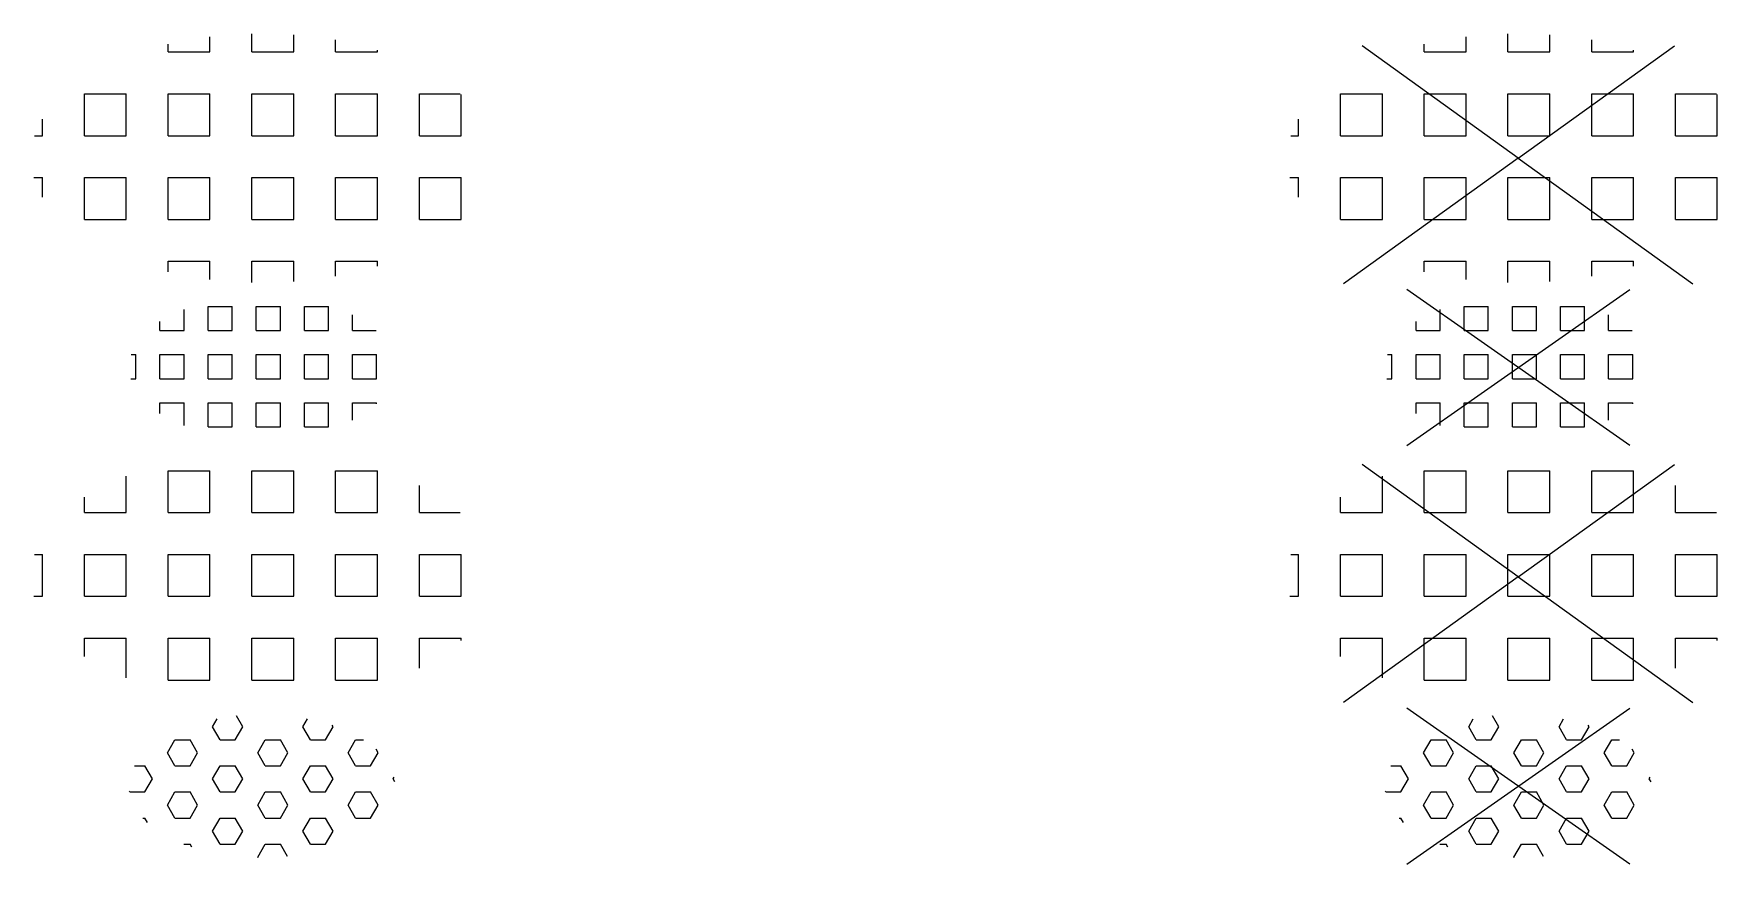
# Model space of a CAD drawing. Header units: metres. Extents: x 3187 to 3249, y 2220 to 2393.
# Drawn here: x 3187.52 to 3195.56, y 2321.55 to 2325.52 of the extents above; entities that cross this region are included whole.
import ezdxf
from ezdxf.enums import TextEntityAlignment as Align

# ---------------------------------------------------------------- set-up
doc = ezdxf.new("R2010")
doc.units = ezdxf.units.M
doc.layers.add('V-WE-VH-OPENVERHARDING_STRAATBAKSTEEN-S', color=90, linetype='Continuous', lineweight=25)
doc.styles.add('NLCS-ISO', font='NLCS-ISO.ttf')

# ---------------------------------------------------------------- blocks, each defined once
blk = doc.blocks.new('SVH-GRASPLAAT_KL-SO')
for p, q in [((-1.183, 1.42), (-1.074, 1.61)), ((-0.465, 1.42), (-0.614, 1.679)), ((-1.004, 1.109), (-1.183, 1.42)), ((-0.644, 1.109), (-0.465, 1.42)), ((0.973, 1.42), (1.082, 1.608)), ((1.153, 1.109), (0.973, 1.42)), ((1.512, 1.109), (1.692, 1.42)), ((1.692, 1.42), (1.671, 1.455)), ((-2.262, 0.797), (-2.082, 1.109)), ((-2.082, 1.109), (-1.722, 1.109)), ((-1.543, 0.797), (-1.722, 1.109)), ((-1.004, 1.109), (-0.644, 1.109)), ((-0.105, 0.797), (0.074, 1.109)), ((0.074, 1.109), (0.434, 1.109)), ((0.613, 0.797), (0.434, 1.109)), ((1.153, 1.109), (1.512, 1.109)), ((2.051, 0.797), (2.231, 1.109)), ((2.231, 1.109), (2.419, 1.109)), ((2.77, 0.797), (2.72, 0.884)), ((-3.046, 0.486), (-2.801, 0.486)), ((-2.621, 0.175), (-2.801, 0.486)), ((-2.082, 0.486), (-2.262, 0.797)), ((-2.082, 0.486), (-1.722, 0.486)), ((-1.722, 0.486), (-1.543, 0.797)), ((-1.183, 0.175), (-1.004, 0.486)), ((-1.004, 0.486), (-0.644, 0.486)), ((-0.465, 0.175), (-0.644, 0.486)), ((0.074, 0.486), (-0.105, 0.797)), ((0.074, 0.486), (0.434, 0.486)), ((0.434, 0.486), (0.613, 0.797)), ((0.973, 0.175), (1.153, 0.486)), ((1.153, 0.486), (1.512, 0.486)), ((1.692, 0.175), (1.512, 0.486)), ((2.231, 0.486), (2.051, 0.797)), ((2.231, 0.486), (2.59, 0.486)), ((2.59, 0.486), (2.77, 0.797)), ((-2.801, -0.136), (-2.621, 0.175)), ((-1.004, -0.136), (-1.183, 0.175)), ((-0.644, -0.136), (-0.465, 0.175)), ((1.153, -0.136), (0.973, 0.175)), ((1.512, -0.136), (1.692, 0.175)), ((3.129, 0.175), (3.152, 0.214)), ((3.171, 0.102), (3.129, 0.175)), ((-3.16, -0.136), (-3.169, -0.121)), ((-3.16, -0.136), (-2.801, -0.136)), ((-2.262, -0.448), (-2.082, -0.136)), ((-2.082, -0.136), (-1.722, -0.136)), ((-1.543, -0.448), (-1.722, -0.136)), ((-1.004, -0.136), (-0.644, -0.136)), ((-0.105, -0.448), (0.074, -0.136)), ((0.074, -0.136), (0.434, -0.136)), ((0.613, -0.448), (0.434, -0.136)), ((1.153, -0.136), (1.512, -0.136)), ((2.051, -0.448), (2.231, -0.136)), ((2.231, -0.136), (2.59, -0.136)), ((2.77, -0.448), (2.59, -0.136)), ((-2.847, -0.759), (-2.801, -0.759)), ((-2.738, -0.868), (-2.801, -0.759)), ((-2.082, -0.759), (-2.262, -0.448)), ((-2.082, -0.759), (-1.722, -0.759)), ((-1.722, -0.759), (-1.543, -0.448)), ((-1.183, -1.07), (-1.004, -0.759)), ((-1.004, -0.759), (-0.644, -0.759)), ((-0.465, -1.07), (-0.644, -0.759)), ((0.074, -0.759), (-0.105, -0.448)), ((0.074, -0.759), (0.434, -0.759)), ((0.434, -0.759), (0.613, -0.448)), ((0.973, -1.07), (1.153, -0.759)), ((1.153, -0.759), (1.512, -0.759)), ((1.692, -1.07), (1.512, -0.759)), ((2.231, -0.759), (2.051, -0.448)), ((2.231, -0.759), (2.59, -0.759)), ((2.59, -0.759), (2.77, -0.448)), ((-1.004, -1.381), (-1.183, -1.07)), ((-0.644, -1.381), (-0.465, -1.07)), ((1.153, -1.381), (0.973, -1.07)), ((1.512, -1.381), (1.692, -1.07)), ((-1.874, -1.381), (-1.722, -1.381)), ((-1.682, -1.451), (-1.722, -1.381)), ((-1.004, -1.381), (-0.644, -1.381)), ((-0.105, -1.692), (0.074, -1.381)), ((0.074, -1.381), (0.434, -1.381)), ((0.606, -1.679), (0.434, -1.381)), ((1.153, -1.381), (1.512, -1.381)), ((-0.095, -1.71), (-0.105, -1.692))]:
    blk.add_line(p, q)
at = {"style": 'NLCS-ISO'}
blk.add_attdef('FORMAAT', text='', height=1.8, dxfattribs=at).set_placement((-4.176, -0.136), align=Align.MIDDLE_RIGHT)
blk.add_attdef('KLEUR', text='', height=1.8, dxfattribs=at).set_placement((4.324, -0.136), align=Align.MIDDLE_LEFT)
at = {"style": 'NLCS-ISO', "flags": 1}
blk.add_attdef('FUNCTIE', text='', height=1.8, dxfattribs=at).set_placement((0.074, -2.886), align=Align.TOP_CENTER)
blk = doc.blocks.new('SVH-GRASTEGEL_01-SO')
for p, q in [((-2.246, 2.536), (-1.246, 2.536)), ((-2.246, 1.536), (-2.246, 2.536)), ((-1.246, 1.536), (-1.246, 2.536)), ((-0.246, 2.536), (0.754, 2.536)), ((-0.246, 1.536), (-0.246, 2.536)), ((0.754, 1.536), (0.754, 2.536)), ((1.754, 2.536), (2.754, 2.536)), ((1.754, 1.536), (1.754, 2.536)), ((2.754, 1.536), (2.754, 2.536)), ((-3.246, 1.536), (-3.246, 2.408)), ((3.754, 1.536), (3.754, 2.183)), ((-4.246, 1.536), (-4.246, 1.904)), ((-4.246, 1.536), (-3.246, 1.536)), ((-2.246, 1.536), (-1.246, 1.536)), ((-0.246, 1.536), (0.754, 1.536)), ((1.754, 1.536), (2.754, 1.536)), ((3.754, 1.536), (4.732, 1.536)), ((-5.435, 0.536), (-5.246, 0.536)), ((-5.246, -0.464), (-5.246, 0.536)), ((-4.246, 0.536), (-3.246, 0.536)), ((-4.246, -0.464), (-4.246, 0.536)), ((-3.246, -0.464), (-3.246, 0.536)), ((-2.246, 0.536), (-1.246, 0.536)), ((-2.246, -0.464), (-2.246, 0.536)), ((-1.246, -0.464), (-1.246, 0.536)), ((-0.246, 0.536), (0.754, 0.536)), ((-0.246, -0.464), (-0.246, 0.536)), ((0.754, -0.464), (0.754, 0.536)), ((1.754, 0.536), (2.754, 0.536)), ((1.754, -0.464), (1.754, 0.536)), ((2.754, -0.464), (2.754, 0.536)), ((3.754, 0.536), (4.754, 0.536)), ((3.754, -0.464), (3.754, 0.536)), ((4.754, -0.464), (4.754, 0.536)), ((-5.457, -0.464), (-5.246, -0.464)), ((-4.246, -0.464), (-3.246, -0.464)), ((-2.246, -0.464), (-1.246, -0.464)), ((-0.246, -0.464), (0.754, -0.464)), ((1.754, -0.464), (2.754, -0.464)), ((3.754, -0.464), (4.754, -0.464)), ((-4.246, -1.464), (-3.246, -1.464)), ((-4.246, -1.904), (-4.246, -1.464)), ((-3.246, -2.408), (-3.246, -1.464)), ((-2.246, -1.464), (-1.246, -1.464)), ((-2.246, -2.464), (-2.246, -1.464)), ((-1.246, -2.464), (-1.246, -1.464)), ((-0.246, -1.464), (0.754, -1.464)), ((-0.246, -2.464), (-0.246, -1.464)), ((0.754, -2.464), (0.754, -1.464)), ((1.754, -1.464), (2.754, -1.464)), ((1.754, -2.464), (1.754, -1.464)), ((2.754, -2.464), (2.754, -1.464)), ((3.754, -1.464), (4.754, -1.464)), ((3.754, -2.183), (3.754, -1.464)), ((4.754, -1.516), (4.754, -1.464)), ((-2.246, -2.464), (-1.246, -2.464)), ((-0.246, -2.464), (0.754, -2.464)), ((1.754, -2.464), (2.754, -2.464))]:
    blk.add_line(p, q)
at = {"style": 'NLCS-ISO'}
blk.add_attdef('FORMAAT', text='', height=1.8, dxfattribs=at).set_placement((-6.621, -0.096), align=Align.MIDDLE_RIGHT)
blk.add_attdef('KLEUR', text='', height=1.8, dxfattribs=at).set_placement((6.429, -0.096), align=Align.MIDDLE_LEFT)
at = {"style": 'NLCS-ISO', "flags": 1}
blk.add_attdef('FUNCTIE', text='', height=1.8, dxfattribs=at).set_placement((0, -3.975), align=Align.TOP_CENTER)
blk = doc.blocks.new('SVH-GRASTEGEL_01_KL-SO')
for p, q in [((-1.866, 0.883), (-1.866, 1.384)), ((-1.291, 1.458), (-0.716, 1.458)), ((-1.291, 0.883), (-1.291, 1.458)), ((-0.716, 0.883), (-0.716, 1.458)), ((-0.141, 1.458), (0.434, 1.458)), ((-0.141, 0.883), (-0.141, 1.458)), ((0.434, 0.883), (0.434, 1.458)), ((1.009, 1.458), (1.584, 1.458)), ((1.009, 0.883), (1.009, 1.458)), ((1.584, 0.883), (1.584, 1.458)), ((2.159, 0.883), (2.159, 1.255)), ((-2.441, 0.883), (-2.441, 1.095)), ((-2.441, 0.883), (-1.866, 0.883)), ((-1.291, 0.883), (-0.716, 0.883)), ((-0.141, 0.883), (0.434, 0.883)), ((1.009, 0.883), (1.584, 0.883)), ((2.159, 0.883), (2.721, 0.883)), ((-3.125, 0.308), (-3.016, 0.308)), ((-3.016, -0.267), (-3.016, 0.308)), ((-2.441, 0.308), (-1.866, 0.308)), ((-2.441, -0.267), (-2.441, 0.308)), ((-1.866, -0.267), (-1.866, 0.308)), ((-1.291, 0.308), (-0.716, 0.308)), ((-1.291, -0.267), (-1.291, 0.308)), ((-0.716, -0.267), (-0.716, 0.308)), ((-0.141, 0.308), (0.434, 0.308)), ((-0.141, -0.267), (-0.141, 0.308)), ((0.434, -0.267), (0.434, 0.308)), ((1.009, 0.308), (1.584, 0.308)), ((1.009, -0.267), (1.009, 0.308)), ((1.584, -0.267), (1.584, 0.308)), ((2.159, 0.308), (2.734, 0.308)), ((2.159, -0.267), (2.159, 0.308)), ((2.734, -0.267), (2.734, 0.308)), ((-3.138, -0.267), (-3.016, -0.267)), ((-2.441, -0.267), (-1.866, -0.267)), ((-1.291, -0.267), (-0.716, -0.267)), ((-0.141, -0.267), (0.434, -0.267)), ((1.009, -0.267), (1.584, -0.267)), ((2.159, -0.267), (2.734, -0.267)), ((-2.441, -0.842), (-1.866, -0.842)), ((-2.441, -1.095), (-2.441, -0.842)), ((-1.866, -1.384), (-1.866, -0.842)), ((-1.291, -0.842), (-0.716, -0.842)), ((-1.291, -1.417), (-1.291, -0.842)), ((-0.716, -1.417), (-0.716, -0.842)), ((-0.141, -0.842), (0.434, -0.842)), ((-0.141, -1.417), (-0.141, -0.842)), ((0.434, -1.417), (0.434, -0.842)), ((1.009, -0.842), (1.584, -0.842)), ((1.009, -1.417), (1.009, -0.842)), ((1.584, -1.417), (1.584, -0.842)), ((2.159, -0.842), (2.734, -0.842)), ((2.159, -1.255), (2.159, -0.842)), ((2.734, -0.871), (2.734, -0.842)), ((-1.291, -1.417), (-0.716, -1.417)), ((-0.141, -1.417), (0.434, -1.417)), ((1.009, -1.417), (1.584, -1.417))]:
    blk.add_line(p, q)
at = {"style": 'NLCS-ISO'}
blk.add_attdef('FORMAAT', text='', height=1.8, dxfattribs=at).set_placement((-4.391, 0.02), align=Align.MIDDLE_RIGHT)
blk.add_attdef('KLEUR', text='', height=1.8, dxfattribs=at).set_placement((4.109, 0.02), align=Align.MIDDLE_LEFT)
at = {"style": 'NLCS-ISO', "flags": 1}
blk.add_attdef('FUNCTIE', text='', height=1.8, dxfattribs=at).set_placement((-0.141, -2.73), align=Align.TOP_CENTER)
blk = doc.blocks.new('SVH-GRASTEGEL_02-SO')
for p, q in [((-1.246, 2.536), (-1.246, 2.898)), ((-0.246, 2.536), (-0.246, 2.972)), ((0.754, 2.536), (0.754, 2.947)), ((1.754, 2.536), (1.754, 2.821)), ((-2.246, 2.536), (-2.246, 2.718)), ((-2.246, 2.536), (-1.246, 2.536)), ((-0.246, 2.536), (0.754, 2.536)), ((1.754, 2.536), (2.754, 2.536)), ((2.754, 2.536), (2.754, 2.579)), ((-4.246, 1.536), (-3.246, 1.536)), ((-4.246, 0.536), (-4.246, 1.536)), ((-3.246, 0.536), (-3.246, 1.536)), ((-2.246, 1.536), (-1.246, 1.536)), ((-2.246, 0.536), (-2.246, 1.536)), ((-1.246, 0.536), (-1.246, 1.536)), ((-0.246, 1.536), (0.754, 1.536)), ((-0.246, 0.536), (-0.246, 1.536)), ((0.754, 0.536), (0.754, 1.536)), ((1.754, 1.536), (2.754, 1.536)), ((1.754, 0.536), (1.754, 1.536)), ((2.754, 0.536), (2.754, 1.536)), ((3.754, 1.536), (4.732, 1.536)), ((3.754, 0.536), (3.754, 1.536)), ((4.754, 0.536), (4.754, 1.516)), ((-5.246, 0.536), (-5.246, 0.934)), ((-5.435, 0.536), (-5.246, 0.536)), ((-4.246, 0.536), (-3.246, 0.536)), ((-2.246, 0.536), (-1.246, 0.536)), ((-0.246, 0.536), (0.754, 0.536)), ((1.754, 0.536), (2.754, 0.536)), ((3.754, 0.536), (4.754, 0.536)), ((-5.457, -0.464), (-5.246, -0.464)), ((-5.246, -0.934), (-5.246, -0.464)), ((-4.246, -0.464), (-3.246, -0.464)), ((-4.246, -1.464), (-4.246, -0.464)), ((-3.246, -1.464), (-3.246, -0.464)), ((-2.246, -0.464), (-1.246, -0.464)), ((-2.246, -1.464), (-2.246, -0.464)), ((-1.246, -1.464), (-1.246, -0.464)), ((-0.246, -0.464), (0.754, -0.464)), ((-0.246, -1.464), (-0.246, -0.464)), ((0.754, -1.464), (0.754, -0.464)), ((1.754, -0.464), (2.754, -0.464)), ((1.754, -1.464), (1.754, -0.464)), ((2.754, -1.464), (2.754, -0.464)), ((3.754, -0.464), (4.754, -0.464)), ((3.754, -1.464), (3.754, -0.464)), ((4.754, -1.464), (4.754, -0.464)), ((-4.246, -1.464), (-3.246, -1.464)), ((-2.246, -1.464), (-1.246, -1.464)), ((-0.246, -1.464), (0.754, -1.464)), ((1.754, -1.464), (2.754, -1.464)), ((3.754, -1.464), (4.754, -1.464)), ((-2.246, -2.464), (-1.246, -2.464)), ((-2.246, -2.718), (-2.246, -2.464)), ((-1.246, -2.898), (-1.246, -2.464)), ((-0.246, -2.464), (0.754, -2.464)), ((-0.246, -2.972), (-0.246, -2.464)), ((0.754, -2.947), (0.754, -2.464)), ((1.754, -2.464), (2.754, -2.464)), ((1.754, -2.821), (1.754, -2.464)), ((2.754, -2.579), (2.754, -2.464))]:
    blk.add_line(p, q)
at = {"style": 'NLCS-ISO'}
blk.add_attdef('FORMAAT', text='', height=1.8, dxfattribs=at).set_placement((-6.621, -0.096), align=Align.MIDDLE_RIGHT)
blk.add_attdef('KLEUR', text='', height=1.8, dxfattribs=at).set_placement((6.429, -0.096), align=Align.MIDDLE_LEFT)
at = {"style": 'NLCS-ISO', "flags": 1}
blk.add_attdef('FUNCTIE', text='', height=1.8, dxfattribs=at).set_placement((0, -3.975), align=Align.TOP_CENTER)
blk = doc.blocks.new('V-SVH-GRASPLAAT_KL-SO')
for p, q in [((-2.662, -1.864), (2.662, 1.864)), ((2.662, -1.864), (-2.662, 1.864)), ((-1.183, 1.42), (-1.074, 1.61)), ((-0.465, 1.42), (-0.614, 1.679)), ((-1.004, 1.109), (-1.183, 1.42)), ((-0.644, 1.109), (-0.465, 1.42)), ((0.973, 1.42), (1.082, 1.608)), ((1.153, 1.109), (0.973, 1.42)), ((1.512, 1.109), (1.692, 1.42)), ((1.692, 1.42), (1.671, 1.455)), ((-2.262, 0.797), (-2.082, 1.109)), ((-2.082, 1.109), (-1.722, 1.109)), ((-1.543, 0.797), (-1.722, 1.109)), ((-1.004, 1.109), (-0.644, 1.109)), ((-0.105, 0.797), (0.074, 1.109)), ((0.074, 1.109), (0.434, 1.109)), ((0.613, 0.797), (0.434, 1.109)), ((1.153, 1.109), (1.512, 1.109)), ((2.051, 0.797), (2.231, 1.109)), ((2.231, 1.109), (2.419, 1.109)), ((2.77, 0.797), (2.72, 0.884)), ((-3.046, 0.486), (-2.801, 0.486)), ((-2.621, 0.175), (-2.801, 0.486)), ((-2.082, 0.486), (-2.262, 0.797)), ((-2.082, 0.486), (-1.722, 0.486)), ((-1.722, 0.486), (-1.543, 0.797)), ((-1.183, 0.175), (-1.004, 0.486)), ((-1.004, 0.486), (-0.644, 0.486)), ((-0.465, 0.175), (-0.644, 0.486)), ((0.074, 0.486), (-0.105, 0.797)), ((0.074, 0.486), (0.434, 0.486)), ((0.434, 0.486), (0.613, 0.797)), ((0.973, 0.175), (1.153, 0.486)), ((1.153, 0.486), (1.512, 0.486)), ((1.692, 0.175), (1.512, 0.486)), ((2.231, 0.486), (2.051, 0.797)), ((2.231, 0.486), (2.59, 0.486)), ((2.59, 0.486), (2.77, 0.797)), ((-2.801, -0.136), (-2.621, 0.175)), ((-1.004, -0.136), (-1.183, 0.175)), ((-0.644, -0.136), (-0.465, 0.175)), ((1.153, -0.136), (0.973, 0.175)), ((1.512, -0.136), (1.692, 0.175)), ((3.129, 0.175), (3.152, 0.214)), ((3.171, 0.102), (3.129, 0.175)), ((-3.16, -0.136), (-3.169, -0.121)), ((-3.16, -0.136), (-2.801, -0.136)), ((-2.262, -0.448), (-2.082, -0.136)), ((-2.082, -0.136), (-1.722, -0.136)), ((-1.543, -0.448), (-1.722, -0.136)), ((-1.004, -0.136), (-0.644, -0.136)), ((-0.105, -0.448), (0.074, -0.136)), ((0.074, -0.136), (0.434, -0.136)), ((0.613, -0.448), (0.434, -0.136)), ((1.153, -0.136), (1.512, -0.136)), ((2.051, -0.448), (2.231, -0.136)), ((2.231, -0.136), (2.59, -0.136)), ((2.77, -0.448), (2.59, -0.136)), ((-2.847, -0.759), (-2.801, -0.759)), ((-2.738, -0.868), (-2.801, -0.759)), ((-2.082, -0.759), (-2.262, -0.448)), ((-2.082, -0.759), (-1.722, -0.759)), ((-1.722, -0.759), (-1.543, -0.448)), ((-1.183, -1.07), (-1.004, -0.759)), ((-1.004, -0.759), (-0.644, -0.759)), ((-0.465, -1.07), (-0.644, -0.759)), ((0.074, -0.759), (-0.105, -0.448)), ((0.074, -0.759), (0.434, -0.759)), ((0.434, -0.759), (0.613, -0.448)), ((0.973, -1.07), (1.153, -0.759)), ((1.153, -0.759), (1.512, -0.759)), ((1.692, -1.07), (1.512, -0.759)), ((2.231, -0.759), (2.051, -0.448)), ((2.231, -0.759), (2.59, -0.759)), ((2.59, -0.759), (2.77, -0.448)), ((-1.004, -1.381), (-1.183, -1.07)), ((-0.644, -1.381), (-0.465, -1.07)), ((1.153, -1.381), (0.973, -1.07)), ((1.512, -1.381), (1.692, -1.07)), ((-1.874, -1.381), (-1.722, -1.381)), ((-1.682, -1.451), (-1.722, -1.381)), ((-1.004, -1.381), (-0.644, -1.381)), ((-0.105, -1.692), (0.074, -1.381)), ((0.074, -1.381), (0.434, -1.381)), ((0.606, -1.679), (0.434, -1.381)), ((1.153, -1.381), (1.512, -1.381)), ((-0.095, -1.71), (-0.105, -1.692))]:
    blk.add_line(p, q)
at = {"style": 'NLCS-ISO'}
blk.add_attdef('FORMAAT', text='', height=1.8, dxfattribs=at).set_placement((-4.176, -0.136), align=Align.MIDDLE_RIGHT)
blk.add_attdef('KLEUR', text='', height=1.8, dxfattribs=at).set_placement((4.324, -0.136), align=Align.MIDDLE_LEFT)
at = {"style": 'NLCS-ISO', "flags": 1}
blk.add_attdef('FUNCTIE', text='', height=1.8, dxfattribs=at).set_placement((0.074, -2.886), align=Align.TOP_CENTER)
blk = doc.blocks.new('V-SVH-GRASTEGEL_01-SO')
for p, q in [((0, 0), (-3.728, 2.684)), ((-2.246, 2.536), (-1.246, 2.536)), ((-2.246, 1.536), (-2.246, 2.536)), ((-1.246, 1.536), (-1.246, 2.536)), ((-0.246, 2.536), (0.754, 2.536)), ((-0.246, 1.536), (-0.246, 2.536)), ((0, 0), (3.728, 2.684)), ((0.754, 1.536), (0.754, 2.536)), ((1.754, 2.536), (2.754, 2.536)), ((1.754, 1.536), (1.754, 2.536)), ((2.754, 1.536), (2.754, 2.536)), ((-3.246, 1.536), (-3.246, 2.408)), ((3.754, 1.536), (3.754, 2.183)), ((-4.246, 1.536), (-4.246, 1.904)), ((-4.246, 1.536), (-3.246, 1.536)), ((-2.246, 1.536), (-1.246, 1.536)), ((-0.246, 1.536), (0.754, 1.536)), ((1.754, 1.536), (2.754, 1.536)), ((3.754, 1.536), (4.732, 1.536)), ((-5.435, 0.536), (-5.246, 0.536)), ((-5.246, -0.464), (-5.246, 0.536)), ((-4.246, 0.536), (-3.246, 0.536)), ((-4.246, -0.464), (-4.246, 0.536)), ((-3.246, -0.464), (-3.246, 0.536)), ((-2.246, 0.536), (-1.246, 0.536)), ((-2.246, -0.464), (-2.246, 0.536)), ((-1.246, -0.464), (-1.246, 0.536)), ((-0.246, 0.536), (0.754, 0.536)), ((-0.246, -0.464), (-0.246, 0.536)), ((0.754, -0.464), (0.754, 0.536)), ((1.754, 0.536), (2.754, 0.536)), ((1.754, -0.464), (1.754, 0.536)), ((2.754, -0.464), (2.754, 0.536)), ((3.754, 0.536), (4.754, 0.536)), ((3.754, -0.464), (3.754, 0.536)), ((4.754, -0.464), (4.754, 0.536)), ((0, 0), (-4.172, -3.003)), ((0, 0), (4.172, -3.003)), ((-5.457, -0.464), (-5.246, -0.464)), ((-4.246, -0.464), (-3.246, -0.464)), ((-2.246, -0.464), (-1.246, -0.464)), ((-0.246, -0.464), (0.754, -0.464)), ((1.754, -0.464), (2.754, -0.464)), ((3.754, -0.464), (4.754, -0.464)), ((-4.246, -1.464), (-3.246, -1.464)), ((-4.246, -1.904), (-4.246, -1.464)), ((-3.246, -2.408), (-3.246, -1.464)), ((-2.246, -1.464), (-1.246, -1.464)), ((-2.246, -2.464), (-2.246, -1.464)), ((-1.246, -2.464), (-1.246, -1.464)), ((-0.246, -1.464), (0.754, -1.464)), ((-0.246, -2.464), (-0.246, -1.464)), ((0.754, -2.464), (0.754, -1.464)), ((1.754, -1.464), (2.754, -1.464)), ((1.754, -2.464), (1.754, -1.464)), ((2.754, -2.464), (2.754, -1.464)), ((3.754, -1.464), (4.754, -1.464)), ((3.754, -2.183), (3.754, -1.464)), ((4.754, -1.516), (4.754, -1.464)), ((-2.246, -2.464), (-1.246, -2.464)), ((-0.246, -2.464), (0.754, -2.464)), ((1.754, -2.464), (2.754, -2.464))]:
    blk.add_line(p, q)
at = {"style": 'NLCS-ISO', "flags": 1}
blk.add_attdef('FUNCTIE', text='', height=1.8, dxfattribs=at).set_placement((0, -3.975), align=Align.TOP_CENTER)
blk = doc.blocks.new('V-SVH-GRASTEGEL_01_KL-SO')
for p, q in [((-2.662, -1.864), (2.662, 1.864)), ((2.662, -1.864), (-2.662, 1.864)), ((-1.866, 0.883), (-1.866, 1.384)), ((-1.291, 1.458), (-0.716, 1.458)), ((-1.291, 0.883), (-1.291, 1.458)), ((-0.716, 0.883), (-0.716, 1.458)), ((-0.141, 1.458), (0.434, 1.458)), ((-0.141, 0.883), (-0.141, 1.458)), ((0.434, 0.883), (0.434, 1.458)), ((1.009, 1.458), (1.584, 1.458)), ((1.009, 0.883), (1.009, 1.458)), ((1.584, 0.883), (1.584, 1.458)), ((2.159, 0.883), (2.159, 1.255)), ((-2.441, 0.883), (-2.441, 1.095)), ((-2.441, 0.883), (-1.866, 0.883)), ((-1.291, 0.883), (-0.716, 0.883)), ((-0.141, 0.883), (0.434, 0.883)), ((1.009, 0.883), (1.584, 0.883)), ((2.159, 0.883), (2.721, 0.883)), ((-3.125, 0.308), (-3.016, 0.308)), ((-3.016, -0.267), (-3.016, 0.308)), ((-2.441, 0.308), (-1.866, 0.308)), ((-2.441, -0.267), (-2.441, 0.308)), ((-1.866, -0.267), (-1.866, 0.308)), ((-1.291, 0.308), (-0.716, 0.308)), ((-1.291, -0.267), (-1.291, 0.308)), ((-0.716, -0.267), (-0.716, 0.308)), ((-0.141, 0.308), (0.434, 0.308)), ((-0.141, -0.267), (-0.141, 0.308)), ((0.434, -0.267), (0.434, 0.308)), ((1.009, 0.308), (1.584, 0.308)), ((1.009, -0.267), (1.009, 0.308)), ((1.584, -0.267), (1.584, 0.308)), ((2.159, 0.308), (2.734, 0.308)), ((2.159, -0.267), (2.159, 0.308)), ((2.734, -0.267), (2.734, 0.308)), ((-3.138, -0.267), (-3.016, -0.267)), ((-2.441, -0.267), (-1.866, -0.267)), ((-1.291, -0.267), (-0.716, -0.267)), ((-0.141, -0.267), (0.434, -0.267)), ((1.009, -0.267), (1.584, -0.267)), ((2.159, -0.267), (2.734, -0.267)), ((-2.441, -0.842), (-1.866, -0.842)), ((-2.441, -1.095), (-2.441, -0.842)), ((-1.866, -1.384), (-1.866, -0.842)), ((-1.291, -0.842), (-0.716, -0.842)), ((-1.291, -1.417), (-1.291, -0.842)), ((-0.716, -1.417), (-0.716, -0.842)), ((-0.141, -0.842), (0.434, -0.842)), ((-0.141, -1.417), (-0.141, -0.842)), ((0.434, -1.417), (0.434, -0.842)), ((1.009, -0.842), (1.584, -0.842)), ((1.009, -1.417), (1.009, -0.842)), ((1.584, -1.417), (1.584, -0.842)), ((2.159, -0.842), (2.734, -0.842)), ((2.159, -1.255), (2.159, -0.842)), ((2.734, -0.871), (2.734, -0.842)), ((-1.291, -1.417), (-0.716, -1.417)), ((-0.141, -1.417), (0.434, -1.417)), ((1.009, -1.417), (1.584, -1.417))]:
    blk.add_line(p, q)
at = {"style": 'NLCS-ISO'}
blk.add_attdef('FORMAAT', text='', height=1.8, dxfattribs=at).set_placement((-4.391, 0.02), align=Align.MIDDLE_RIGHT)
blk.add_attdef('KLEUR', text='', height=1.8, dxfattribs=at).set_placement((4.109, 0.02), align=Align.MIDDLE_LEFT)
at = {"style": 'NLCS-ISO', "flags": 1}
blk.add_attdef('FUNCTIE', text='', height=1.8, dxfattribs=at).set_placement((-0.141, -2.73), align=Align.TOP_CENTER)
blk = doc.blocks.new('V-SVH-GRASTEGEL_02-SO')
for p, q in [((-1.246, 2.536), (-1.246, 2.898)), ((-0.246, 2.536), (-0.246, 2.972)), ((0.754, 2.536), (0.754, 2.947)), ((1.754, 2.536), (1.754, 2.821)), ((0, 0), (-3.728, 2.684)), ((-2.246, 2.536), (-2.246, 2.718)), ((-2.246, 2.536), (-1.246, 2.536)), ((-0.246, 2.536), (0.754, 2.536)), ((0, 0), (3.728, 2.684)), ((1.754, 2.536), (2.754, 2.536)), ((2.754, 2.536), (2.754, 2.579)), ((-4.246, 1.536), (-3.246, 1.536)), ((-4.246, 0.536), (-4.246, 1.536)), ((-3.246, 0.536), (-3.246, 1.536)), ((-2.246, 1.536), (-1.246, 1.536)), ((-2.246, 0.536), (-2.246, 1.536)), ((-1.246, 0.536), (-1.246, 1.536)), ((-0.246, 1.536), (0.754, 1.536)), ((-0.246, 0.536), (-0.246, 1.536)), ((0.754, 0.536), (0.754, 1.536)), ((1.754, 1.536), (2.754, 1.536)), ((1.754, 0.536), (1.754, 1.536)), ((2.754, 0.536), (2.754, 1.536)), ((3.754, 1.536), (4.732, 1.536)), ((3.754, 0.536), (3.754, 1.536)), ((4.754, 0.536), (4.754, 1.516)), ((-5.246, 0.536), (-5.246, 0.934)), ((-5.435, 0.536), (-5.246, 0.536)), ((-4.246, 0.536), (-3.246, 0.536)), ((-2.246, 0.536), (-1.246, 0.536)), ((-0.246, 0.536), (0.754, 0.536)), ((1.754, 0.536), (2.754, 0.536)), ((3.754, 0.536), (4.754, 0.536)), ((0, 0), (-4.172, -3.003)), ((0, 0), (4.172, -3.003)), ((-5.457, -0.464), (-5.246, -0.464)), ((-5.246, -0.934), (-5.246, -0.464)), ((-4.246, -0.464), (-3.246, -0.464)), ((-4.246, -1.464), (-4.246, -0.464)), ((-3.246, -1.464), (-3.246, -0.464)), ((-2.246, -0.464), (-1.246, -0.464)), ((-2.246, -1.464), (-2.246, -0.464)), ((-1.246, -1.464), (-1.246, -0.464)), ((-0.246, -0.464), (0.754, -0.464)), ((-0.246, -1.464), (-0.246, -0.464)), ((0.754, -1.464), (0.754, -0.464)), ((1.754, -0.464), (2.754, -0.464)), ((1.754, -1.464), (1.754, -0.464)), ((2.754, -1.464), (2.754, -0.464)), ((3.754, -0.464), (4.754, -0.464)), ((3.754, -1.464), (3.754, -0.464)), ((4.754, -1.464), (4.754, -0.464)), ((-4.246, -1.464), (-3.246, -1.464)), ((-2.246, -1.464), (-1.246, -1.464)), ((-0.246, -1.464), (0.754, -1.464)), ((1.754, -1.464), (2.754, -1.464)), ((3.754, -1.464), (4.754, -1.464)), ((-2.246, -2.464), (-1.246, -2.464)), ((-2.246, -2.718), (-2.246, -2.464)), ((-1.246, -2.898), (-1.246, -2.464)), ((-0.246, -2.464), (0.754, -2.464)), ((-0.246, -2.972), (-0.246, -2.464)), ((0.754, -2.947), (0.754, -2.464)), ((1.754, -2.464), (2.754, -2.464)), ((1.754, -2.821), (1.754, -2.464)), ((2.754, -2.579), (2.754, -2.464))]:
    blk.add_line(p, q)
at = {"style": 'NLCS-ISO', "flags": 1}
blk.add_attdef('FUNCTIE', text='', height=1.8, dxfattribs=at).set_placement((0, -3.975), align=Align.TOP_CENTER)

msp = doc.modelspace()

# ---------------------------------------------------------------- block references
at = {"layer": 'V-WE-VH-OPENVERHARDING_STRAATBAKSTEEN-S', "xscale": 0.2, "yscale": 0.2, "zscale": 0.2}
for name, p in [('SVH-GRASTEGEL_02-SO', (3188.6077, 2324.9237)), ('V-SVH-GRASTEGEL_02-SO', (3194.6077, 2324.9237)), ('V-SVH-GRASTEGEL_01_KL-SO', (3194.6077, 2323.9237)), ('SVH-GRASTEGEL_01_KL-SO', (3188.6077, 2323.9237)), ('SVH-GRASTEGEL_01-SO', (3188.6077, 2322.9237)), ('V-SVH-GRASTEGEL_01-SO', (3194.6077, 2322.9237)), ('SVH-GRASPLAAT_KL-SO', (3188.6077, 2321.9237)), ('V-SVH-GRASPLAAT_KL-SO', (3194.6077, 2321.9237))]:
    msp.add_blockref(name, p, dxfattribs=at)

doc.saveas('drawing.dxf')
